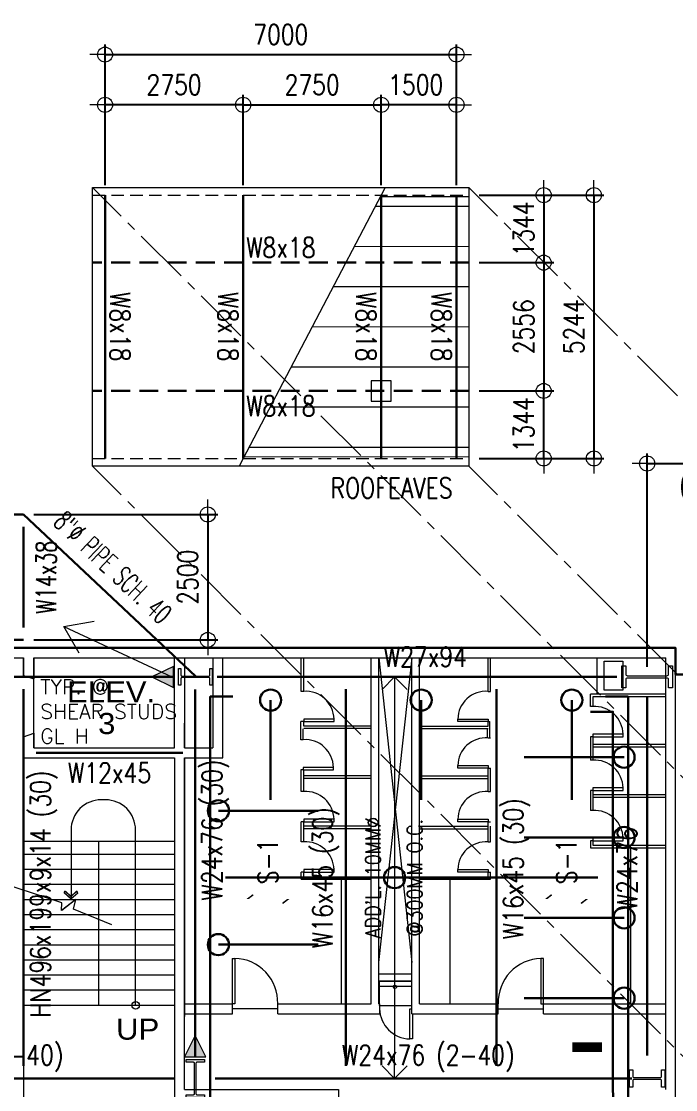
# Model space of a CAD drawing. Header units: millimetres. Extents: x 1120934 to 1315742, y -16030 to 119854.
# Drawn here: x 1178430 to 1191459, y 45254 to 66534 of the extents above; entities that cross this region are included whole.
import ezdxf

# ---------------------------------------------------------------- set-up
doc = ezdxf.new("R2010")
doc.units = ezdxf.units.MM
doc.header["$MEASUREMENT"] = 0
doc.linetypes.add('CENTER2', pattern=[1.125, 0.75, -0.125, 0.125, -0.125])
doc.linetypes.add('HIDDEN', pattern=[0.375, 0.25, -0.125])
doc.layers.get('0').update_dxf_attribs({"lineweight": 0})
for name, color, linetype, lineweight in [('A_ARCHITECTURAL BACKGROUND', 251, 'Continuous', 5), ('HATCH', 8, 'Continuous', 5), ('PURLINS', 1, 'Continuous', 20), ('ROOF LN', 1, 'HIDDEN', 5), ('S-ANNO-DIMS', 252, 'Continuous', 5), ('S-ANNO-MARK', 2, 'Continuous', 9), ('S-Anno-Symb', 143, 'Continuous', 15), ('S-BEAM', 5, 'Continuous', 30), ('S-BRACE', 2, 'Continuous', 9), ('S-COLS', 2, 'Continuous', 20), ('S-CONN', 1, 'Continuous', 9), ('S_COL', 2, 'Continuous', 20), ('S_DRB', 4, 'Continuous', 30), ('S_GRID LINES', 252, 'Continuous', 5), ('S_SLAB EDGE', 2, 'Continuous', 30)]:
    doc.layers.add(name, color=color, linetype=linetype, lineweight=lineweight)
doc.styles.add('1', font='simplex.shx', dxfattribs={"width": 0.85, "height": 300})
doc.styles.add('ARIALNW', font='ARIALN.TTF')
doc.styles.add('MMTX$0$ESMX$0$X-OPTA1D', font='x-opta1d')
doc.styles.add('ROMANSX', font='ROMANS.shx', dxfattribs={"height": 0.09375})
doc.styles.add('SIMPLEX', font='SIMPLEX.shx', dxfattribs={"width": 0.8, "height": 400})
doc.dimstyles.new('DIM 200', dxfattribs={"dimtxt": 0.36, "dimasz": 0.2, "dimexe": 0.1, "dimexo": 0, "dimgap": 0.08, "dimtad": 1, "dimlfac": 2, "dimrnd": 0.005, "dimzin": 1, "dimdsep": 46, "dimtxsty": 'ARIALNW', "dimcen": 0.09, "dimclrd": 6, "dimclre": 6, "dimclrt": 13, "dimadec": 0, "dimazin": 0, "dimtfac": 1, "dimtofl": 0, "dimtmove": 2, "dimatfit": 3, "dimfxl": 1, "dimtolj": 1, "dimtzin": 0, "dimarcsym": 0})
doc.dimstyles.new('DIM_100', dxfattribs={"dimtxt": 400, "dimasz": 2, "dimexe": 100, "dimexo": 250, "dimgap": 250, "dimtad": 1, "dimdec": 0, "dimrnd": 1, "dimzin": 1, "dimdsep": 46, "dimtxsty": '1', "dimblk1": 'ESCADIM_ARW', "dimblk2": 'ESCADIM_ARW', "dimsah": 1, "dimcen": 50, "dimclrd": 256, "dimclre": 256, "dimclrt": 52, "dimazin": 0, "dimtfac": 1, "dimtdec": 0, "dimtofl": 0, "dimtmove": 0, "dimatfit": 3, "dimldrblk": 'ESCADIM_ARW', "dimfxl": 1, "dimtolj": 1, "dimtzin": 0, "dimarcsym": 0})
doc.dimstyles.new('DIM_200', dxfattribs={"dimtxt": 400, "dimasz": 2, "dimexe": 200, "dimexo": 200, "dimgap": 200, "dimtad": 1, "dimdec": 0, "dimrnd": 1, "dimzin": 1, "dimdsep": 46, "dimtxsty": 'SIMPLEX', "dimblk1": 'ESCADIM_ARW', "dimblk2": 'ESCADIM_ARW', "dimsah": 1, "dimcen": 50, "dimclrd": 251, "dimclre": 251, "dimclrt": 52, "dimazin": 0, "dimtfac": 1, "dimtdec": 0, "dimtofl": 0, "dimtmove": 0, "dimatfit": 3, "dimldrblk": 'ESCADIM_ARW', "dimfxl": 1, "dimtolj": 1, "dimtzin": 0, "dimarcsym": 0})

# ---------------------------------------------------------------- blocks, each defined once
blk = doc.blocks.new('4F COLUMN LAYOUT')
at = {"layer": 'S_COL', "ltscale": 0.05, "elevation": 0}
for points in [[(44506, 56000), (44506, 55779), (44424, 55779), (44424, 55948, 0.414214), (44395, 55977), (43605, 55977, 0.414214), (43576, 55948), (43576, 55779), (43494, 55779), (43494, 56221), (43576, 56221), (43576, 56052, 0.414214), (43605, 56023), (44395, 56023, 0.414214), (44424, 56052), (44424, 56221), (44506, 56221), (44506, 56000)], [(35000, 47624), (34817, 47624), (34817, 47677), (34967, 47677, 0.414214), (34985, 47695), (34985, 48305, 0.414214), (34967, 48323), (34817, 48323), (34817, 48376), (35183, 48376), (35183, 48323), (35033, 48323, 0.414214), (35015, 48305), (35015, 47695, 0.414214), (35033, 47677), (35183, 47677), (35183, 47624), (35000, 47624)], [(43645, 48000), (43645, 48173), (43714, 48173), (43714, 48039, 0.414214), (43733, 48019), (44267, 48019, 0.414214), (44286, 48039), (44286, 48173), (44355, 48173), (44355, 47827), (44286, 47827), (44286, 47961, 0.414214), (44267, 47981), (43733, 47981, 0.414214), (43714, 47961), (43714, 47827), (43645, 47827), (43645, 48000)]]:
    blk.add_lwpolyline(points, format="xyb", dxfattribs=at)
at = {"layer": 'S_COL', "ltscale": 0.05}
blk.add_lwpolyline([(35337, 56000), (35337, 55832), (35289, 55832), (35289, 55966, 0.414214), (35268, 55987), (34736, 55987, 0.414214), (34716, 55966), (34716, 55832), (34668, 55832), (34668, 56167), (34716, 56167), (34716, 56033, 0.414214), (34736, 56013), (35268, 56013, 0.414214), (35289, 56033), (35289, 56167), (35337, 56167), (35337, 56000)], format="xyb", dxfattribs=at)
blk = doc.blocks.new('4F PLAN2')
at = {"layer": 'A_ARCHITECTURAL BACKGROUND', "linetype": 'ByBlock', "ltscale": 0.5}
for p, q in [((1164403, 54053, 0), (1191459, 54053, 0)), ((1175294, 53853, 0), (1178472, 53853, 0)), ((1178472, 53506, 0), (1178472, 53853, 0)), ((1178472, 53853, 0), (1178472, 53506, 0)), ((1178472, 53853, 0), (1178472, 53506, 0)), ((1178472, 53506, 0), (1178472, 53853, 0)), ((1178472, 53853, 0), (1178472, 53506, 0)), ((1178472, 53853, 0), (1178472, 53506, 0)), ((1178676, 53853, 0), (1191263, 53853, 0)), ((1178676, 53853, 0), (1178676, 53435, 0)), ((1191263, 45254, 0), (1191263, 53853, 0)), ((1178676, 53834, 0), (1178676, 53435, 0)), ((1178472, 53506, 0), (1178676, 53435, 0)), ((1178472, 53506, 0), (1178676, 53435, 0)), ((1178472, 52283, 0), (1178676, 52353, 0)), ((1178472, 52283, 0), (1178676, 52353, 0)), ((1178676, 52353, 0), (1178676, 52064, 0)), ((1178676, 52353, 0), (1178676, 52064, 0)), ((1178472, 52283, 0), (1178472, 51864, 0)), ((1178472, 52283, 0), (1178472, 51864, 0)), ((1178676, 52064, 0), (1181478, 52064, 0)), ((1178676, 52064, 0), (1181478, 52064, 0)), ((1178676, 52064, 0), (1181478, 52064, 0)), ((1178676, 52064, 0), (1181478, 52064, 0)), ((1181679, 52064, 0), (1182240, 52064, 0)), ((1181679, 52064, 0), (1182240, 52064, 0)), ((1181679, 52064, 0), (1182240, 52064, 0)), ((1181679, 52064, 0), (1182240, 52064, 0)), ((1178472, 51864, 0), (1181478, 51864, 0)), ((1178472, 51864, 0), (1181478, 51864, 0)), ((1178475, 51864, 0), (1181478, 51864, 0)), ((1178475, 51864, 0), (1181478, 51864, 0)), ((1181679, 51864, 0), (1182240, 51864, 0)), ((1181679, 51864, 0), (1182240, 51864, 0)), ((1181679, 51864, 0), (1182240, 51864, 0)), ((1181679, 51864, 0), (1182440, 51864, 0)), ((1185558, 47563, 0), (1186208, 47563, 0)), ((1185558, 47413, 0), (1186208, 47413, 0)), ((1185564, 46966, 0), (1185547, 46966, 0)), ((1185564, 46966, 0), (1185564, 46765, 0))]:
    blk.add_line(p, q, dxfattribs=at)
at = {"layer": 'A_ARCHITECTURAL BACKGROUND', "ltscale": 10}
for p, q in [((1191459, 44864, 0), (1191459, 54053, 0)), ((1181478, 52064, 0), (1181478, 53853, 0)), ((1181679, 53853, 0), (1181679, 52064, 0)), ((1182240, 53853, 0), (1182240, 52064, 0)), ((1182440, 51864, 0), (1182440, 53853, 0)), ((1184005, 53188, 0), (1184005, 53856, 0)), ((1184055, 53188, 0), (1184055, 53856, 0)), ((1184055, 53188, 0), (1184055, 53856, 0)), ((1184055, 53188, 0), (1184055, 53856, 0)), ((1185396, 46966, 0), (1185396, 53856, 0)), ((1185547, 46966, 0), (1185547, 53856, 0)), ((1186208, 46765, 0), (1186208, 53856, 0)), ((1186358, 46966, 0), (1186358, 53856, 0)), ((1187723, 53188, 0), (1187723, 53856, 0)), ((1187723, 53188, 0), (1187723, 53856, 0)), ((1187723, 53188, 0), (1187723, 53856, 0)), ((1187773, 53188, 0), (1187773, 53856, 0)), ((1189898, 53129, 0), (1189898, 53858, 0)), ((1182440, 51864, 0), (1182440, 53096, 0)), ((1184055, 53188, 0), (1184005, 53188, 0)), ((1184055, 53188, 0), (1184005, 53188, 0)), ((1184055, 53188, 0), (1184005, 53188, 0)), ((1187723, 53188, 0), (1187773, 53188, 0)), ((1187723, 53188, 0), (1187773, 53188, 0)), ((1187723, 53188, 0), (1187773, 53188, 0)), ((1189761, 53129, 0), (1189761, 53129, 0)), ((1191263, 53129, 0), (1189761, 53129, 0)), ((1189761, 52886, 0), (1189761, 53129, 0)), ((1189811, 53079, 0), (1189811, 52886, 0)), ((1191263, 53079, 0), (1189811, 53079, 0)), ((1189811, 52886, 0), (1189761, 52886, 0)), ((1183993, 52225, 0), (1183993, 52587, 0)), ((1184055, 52587, 0), (1183993, 52587, 0)), ((1184656, 52637, 0), (1184055, 52637, 0)), ((1184055, 52637, 0), (1184055, 52587, 0)), ((1184055, 52496, 0), (1184055, 52587, 0)), ((1184055, 52587, 0), (1184656, 52587, 0)), ((1184656, 52587, 0), (1184656, 52637, 0)), ((1187121, 52587, 0), (1187121, 52637, 0)), ((1187121, 52637, 0), (1187723, 52637, 0)), ((1187723, 52587, 0), (1187121, 52587, 0)), ((1187723, 52637, 0), (1187723, 52587, 0)), ((1187723, 52496, 0), (1187723, 52587, 0)), ((1187723, 52587, 0), (1187761, 52587, 0)), ((1187761, 52262, 0), (1187761, 52587, 0)), ((1181679, 52064, 0), (1181679, 52554, 0)), ((1181679, 52354, 0), (1181679, 52064, 0)), ((1181679, 52064, 0), (1181679, 52354, 0)), ((1181679, 52354, 0), (1181679, 52064, 0)), ((1181679, 52064, 0), (1181679, 52354, 0)), ((1181679, 52064, 0), (1181679, 52354, 0)), ((1181679, 52064, 0), (1181679, 52354, 0)), ((1181679, 52064, 0), (1181679, 52354, 0)), ((1181679, 52354, 0), (1181679, 52064, 0)), ((1181679, 52064, 0), (1181679, 52354, 0)), ((1184044, 52225, 0), (1184044, 52438, 0)), ((1185396, 52496, 0), (1184055, 52496, 0)), ((1185396, 52495, 0), (1184055, 52495, 0)), ((1185396, 52495, 0), (1184055, 52495, 0)), ((1185396, 52445, 0), (1184055, 52445, 0)), ((1185396, 52445, 0), (1184055, 52445, 0)), ((1185396, 52445, 0), (1184055, 52445, 0)), ((1186370, 52496, 0), (1187723, 52496, 0)), ((1186370, 52495, 0), (1187723, 52495, 0)), ((1186370, 52495, 0), (1187723, 52495, 0)), ((1186370, 52445, 0), (1187723, 52445, 0)), ((1186370, 52445, 0), (1187723, 52445, 0)), ((1186370, 52445, 0), (1187723, 52445, 0)), ((1187711, 52262, 0), (1187711, 52439, 0)), ((1181679, 52324, 0), (1181679, 52064, 0)), ((1181679, 52324, 0), (1181679, 52064, 0)), ((1181679, 52324, 0), (1181679, 52064, 0)), ((1181679, 52206, 0), (1181679, 52064, 0)), ((1181679, 52206, 0), (1181679, 52064, 0)), ((1184044, 52225, 0), (1183993, 52225, 0)), ((1187723, 52262, 0), (1187773, 52262, 0)), ((1189811, 52285, 0), (1189761, 52285, 0)), ((1189811, 52285, 0), (1189761, 52285, 0)), ((1189761, 52285, 0), (1189761, 51817, 0)), ((1190412, 52335, 0), (1189811, 52335, 0)), ((1189811, 52335, 0), (1189811, 52285, 0)), ((1189811, 52285, 0), (1190412, 52285, 0)), ((1189811, 52285, 0), (1189811, 51817, 0)), ((1189811, 52285, 0), (1189811, 51817, 0)), ((1189811, 52285, 0), (1189811, 51817, 0)), ((1190412, 52285, 0), (1190412, 52335, 0)), ((1178475, 52000, 0), (1178475, 46933, 0)), ((1191274, 52127, 0), (1189811, 52127, 0)), ((1191274, 52127, 0), (1189811, 52127, 0)), ((1191274, 52076, 0), (1189811, 52076, 0)), ((1191274, 52076, 0), (1189811, 52076, 0)), ((1181478, 51864, 0), (1181478, 45098, 0)), ((1181679, 51864, 0), (1181679, 46712, 0)), ((1181679, 51864, 0), (1181679, 46712, 0)), ((1181679, 51864, 0), (1181679, 46712, 0)), ((1181679, 51864, 0), (1181679, 46712, 0)), ((1181679, 51864, 0), (1181679, 46712, 0)), ((1181679, 51864, 0), (1181679, 46712, 0)), ((1181679, 45254, 0), (1181679, 51864, 0)), ((1181679, 51864, 0), (1181679, 51176, 0)), ((1181679, 51176, 0), (1181679, 51864, 0)), ((1181679, 51176, 0), (1181679, 51864, 0)), ((1181679, 51693, 0), (1181679, 51864, 0)), ((1181679, 51693, 0), (1181679, 51864, 0)), ((1181679, 51693, 0), (1181679, 51864, 0)), ((1181679, 51693, 0), (1181679, 51864, 0)), ((1181679, 51693, 0), (1181679, 51864, 0)), ((1181679, 51810, 0), (1181679, 51864, 0)), ((1181679, 51810, 0), (1181679, 51864, 0)), ((1181679, 51810, 0), (1181679, 51864, 0)), ((1189811, 51817, 0), (1189761, 51817, 0)), ((1189811, 51817, 0), (1189761, 51817, 0)), ((1189811, 51817, 0), (1189761, 51817, 0)), ((1184044, 51624, 0), (1183993, 51624, 0)), ((1184044, 51624, 0), (1183993, 51624, 0)), ((1184005, 51192, 0), (1184005, 51624, 0)), ((1184645, 51674, 0), (1184044, 51674, 0)), ((1184044, 51674, 0), (1184044, 51624, 0)), ((1184044, 51624, 0), (1184645, 51624, 0)), ((1184055, 51192, 0), (1184055, 51624, 0)), ((1184055, 51192, 0), (1184055, 51624, 0)), ((1184055, 51192, 0), (1184055, 51624, 0)), ((1185396, 51502, 0), (1184055, 51502, 0)), ((1185396, 51502, 0), (1184055, 51502, 0)), ((1184645, 51624, 0), (1184645, 51674, 0)), ((1186370, 51502, 0), (1187723, 51502, 0)), ((1186370, 51502, 0), (1187723, 51502, 0)), ((1187121, 51661, 0), (1187121, 51711, 0)), ((1187121, 51711, 0), (1187723, 51711, 0)), ((1187723, 51661, 0), (1187121, 51661, 0)), ((1187723, 51711, 0), (1187723, 51661, 0)), ((1187723, 51661, 0), (1187773, 51661, 0)), ((1187723, 51661, 0), (1187773, 51661, 0)), ((1187723, 51192, 0), (1187723, 51661, 0)), ((1187723, 51192, 0), (1187723, 51661, 0)), ((1187723, 51192, 0), (1187723, 51661, 0)), ((1187773, 51192, 0), (1187773, 51661, 0)), ((1185396, 51452, 0), (1184055, 51452, 0)), ((1185396, 51452, 0), (1184055, 51452, 0)), ((1186370, 51452, 0), (1187723, 51452, 0)), ((1186370, 51452, 0), (1187723, 51452, 0)), ((1184055, 51192, 0), (1184005, 51192, 0)), ((1184055, 51192, 0), (1184005, 51192, 0)), ((1184055, 51192, 0), (1184005, 51192, 0)), ((1187723, 51192, 0), (1187773, 51192, 0)), ((1187723, 51192, 0), (1187773, 51192, 0)), ((1187723, 51192, 0), (1187773, 51192, 0)), ((1189761, 51216, 0), (1189761, 50814, 0)), ((1189811, 51216, 0), (1189761, 51216, 0)), ((1190412, 51266, 0), (1189811, 51266, 0)), ((1189811, 51266, 0), (1189811, 51216, 0)), ((1189811, 51216, 0), (1189811, 50814, 0)), ((1189811, 51216, 0), (1189811, 50814, 0)), ((1189811, 51216, 0), (1189811, 50814, 0)), ((1189811, 51216, 0), (1189811, 51124, 0)), ((1189811, 51216, 0), (1190412, 51216, 0)), ((1191274, 51124, 0), (1189811, 51124, 0)), ((1191274, 51124, 0), (1189811, 51124, 0)), ((1191274, 51124, 0), (1189811, 51124, 0)), ((1191274, 51074, 0), (1189811, 51074, 0)), ((1191274, 51074, 0), (1189811, 51074, 0)), ((1191274, 51074, 0), (1189811, 51074, 0)), ((1190412, 51216, 0), (1190412, 51266, 0)), ((1189811, 50814, 0), (1189761, 50814, 0)), ((1189811, 50814, 0), (1189761, 50814, 0)), ((1189811, 50814, 0), (1189761, 50814, 0)), ((1184005, 50190, 0), (1184005, 50591, 0)), ((1184055, 50591, 0), (1184005, 50591, 0)), ((1184656, 50641, 0), (1184055, 50641, 0)), ((1184055, 50641, 0), (1184055, 50591, 0)), ((1184055, 50500, 0), (1184055, 50591, 0)), ((1184055, 50591, 0), (1184656, 50591, 0)), ((1185396, 50500, 0), (1184055, 50500, 0)), ((1184055, 50190, 0), (1184055, 50499, 0)), ((1185396, 50499, 0), (1184055, 50499, 0)), ((1185396, 50499, 0), (1184055, 50499, 0)), ((1185396, 50450, 0), (1184055, 50450, 0)), ((1184055, 50190, 0), (1184055, 50449, 0)), ((1185396, 50449, 0), (1184055, 50449, 0)), ((1184055, 50190, 0), (1184055, 50449, 0)), ((1185396, 50449, 0), (1184055, 50449, 0)), ((1184656, 50591, 0), (1184656, 50641, 0)), ((1186370, 50500, 0), (1187723, 50500, 0)), ((1186370, 50499, 0), (1187723, 50499, 0)), ((1186370, 50499, 0), (1187723, 50499, 0)), ((1186370, 50450, 0), (1187723, 50450, 0)), ((1186370, 50449, 0), (1187723, 50449, 0)), ((1186370, 50449, 0), (1187723, 50449, 0)), ((1187121, 50591, 0), (1187121, 50641, 0)), ((1187121, 50641, 0), (1187723, 50641, 0)), ((1187723, 50591, 0), (1187121, 50591, 0)), ((1187723, 50641, 0), (1187723, 50591, 0)), ((1187723, 50500, 0), (1187723, 50591, 0)), ((1187723, 50591, 0), (1187773, 50591, 0)), ((1187723, 50190, 0), (1187723, 50499, 0)), ((1187723, 50190, 0), (1187723, 50449, 0)), ((1187723, 50190, 0), (1187723, 50449, 0)), ((1187773, 50190, 0), (1187773, 50499, 0)), ((1190412, 50263, 0), (1189811, 50263, 0)), ((1189811, 50263, 0), (1189811, 50213, 0)), ((1190412, 50213, 0), (1190412, 50263, 0)), ((1181478, 50196, 0), (1178472, 50196, 0)), ((1179975, 46933, 0), (1179975, 50196, 0)), ((1184055, 50190, 0), (1184005, 50190, 0)), ((1184055, 50190, 0), (1184005, 50190, 0)), ((1184055, 50190, 0), (1184005, 50190, 0)), ((1187723, 50190, 0), (1187773, 50190, 0)), ((1187723, 50190, 0), (1187773, 50190, 0)), ((1187723, 50190, 0), (1187773, 50190, 0)), ((1189761, 50213, 0), (1189761, 50071, 0)), ((1189811, 50213, 0), (1189761, 50213, 0)), ((1189761, 50071, 0), (1191263, 50071, 0)), ((1189811, 50213, 0), (1189811, 50122, 0)), ((1189811, 50213, 0), (1190412, 50213, 0)), ((1189811, 50122, 0), (1191263, 50122, 0)), ((1190562, 50070, 0), (1190562, 46964, 0)), ((1181478, 49939, 0), (1178472, 49939, 0)), ((1181478, 49638, 0), (1178472, 49638, 0)), ((1184005, 49445, 0), (1184005, 49588, 0)), ((1184055, 49588, 0), (1184005, 49588, 0)), ((1184656, 49638, 0), (1184055, 49638, 0)), ((1184055, 49638, 0), (1184055, 49588, 0)), ((1184055, 49497, 0), (1184055, 49588, 0)), ((1184055, 49588, 0), (1184656, 49588, 0)), ((1184656, 49588, 0), (1184656, 49638, 0)), ((1187121, 49588, 0), (1187121, 49638, 0)), ((1187121, 49638, 0), (1187723, 49638, 0)), ((1187723, 49588, 0), (1187121, 49588, 0)), ((1187723, 49638, 0), (1187723, 49588, 0)), ((1187723, 49497, 0), (1187723, 49588, 0)), ((1187723, 49588, 0), (1187773, 49588, 0)), ((1187773, 49445, 0), (1187773, 49588, 0)), ((1184005, 49445, 0), (1185396, 49445, 0)), ((1184055, 49496, 0), (1185396, 49496, 0)), ((1184806, 46966, 0), (1184806, 49445, 0)), ((1186358, 49496, 0), (1187723, 49496, 0)), ((1186358, 49445, 0), (1187773, 49445, 0)), ((1186971, 46966, 0), (1186971, 49445, 0)), ((1181478, 49338, 0), (1178472, 49338, 0)), ((1181478, 49037, 0), (1178472, 49037, 0)), ((1181478, 48736, 0), (1178472, 48736, 0)), ((1181478, 48436, 0), (1178472, 48436, 0)), ((1181478, 48135, 0), (1178472, 48135, 0)), ((1181478, 47834, 0), (1178472, 47834, 0)), ((1182627, 47868, 0), (1182677, 47868, 0)), ((1182633, 46966, 0), (1182633, 47868, 0)), ((1182636, 46966, 0), (1182636, 47868, 0)), ((1182683, 47868, 0), (1182683, 46966, 0)), ((1188827, 47866, 0), (1188777, 47866, 0)), ((1188777, 47866, 0), (1188777, 46964, 0)), ((1188827, 46964, 0), (1188827, 47866, 0)), ((1181478, 47534, 0), (1178472, 47534, 0)), ((1185558, 47316, 0), (1186208, 47316, 0)), ((1181478, 47233, 0), (1178472, 47233, 0)), ((1181679, 47216, 0), (1181679, 47216, 0)), ((1181679, 47016, 0), (1181679, 47216, 0)), ((1181679, 47016, 0), (1181679, 47216, 0)), ((1181478, 46933, 0), (1178475, 46933, 0)), ((1181679, 47016, 0), (1181679, 47016, 0)), ((1181679, 46966, 0), (1182636, 46966, 0)), ((1182633, 46765, 0), (1182633, 46966, 0)), ((1182633, 46765, 0), (1182633, 46966, 0)), ((1182683, 46966, 0), (1182633, 46966, 0)), ((1183535, 46865, 0), (1182633, 46865, 0)), ((1182636, 46765, 0), (1182636, 46966, 0)), ((1182636, 46765, 0), (1182636, 46966, 0)), ((1183535, 46966, 0), (1185396, 46966, 0)), ((1183535, 46765, 0), (1183535, 46966, 0)), ((1183535, 46765, 0), (1183535, 46966, 0)), ((1186165, 46264, 0), (1186165, 46865, 0)), ((1186165, 46865, 0), (1186208, 46865, 0)), ((1186358, 46966, 0), (1187926, 46966, 0)), ((1187926, 46764, 0), (1187926, 46964, 0)), ((1187926, 46864, 0), (1188827, 46864, 0)), ((1188777, 46964, 0), (1188827, 46964, 0)), ((1188827, 46964, 0), (1191263, 46964, 0)), ((1188827, 46764, 0), (1188827, 46964, 0)), ((1181679, 46765, 0), (1182636, 46765, 0)), ((1183535, 46765, 0), (1185564, 46765, 0)), ((1185558, 46765, 0), (1185564, 46765, 0)), ((1186208, 46765, 0), (1187926, 46765, 0)), ((1186216, 46765, 0), (1186216, 46264, 0)), ((1188827, 46764, 0), (1191263, 46764, 0)), ((1186216, 46264, 0), (1186165, 46264, 0)), ((1181679, 45254, 0), (1184745, 45254, 0)), ((1181887, 45254, 0), (1184745, 45254, 0)), ((1184745, 45254, 0), (1184745, 45082, 0))]:
    blk.add_line(p, q, dxfattribs=at)
at = {"layer": 'A_ARCHITECTURAL BACKGROUND', "ltscale": 0.5}
for p, q in [((1178676, 52064, 0), (1178676, 53853, 0)), ((1178475, 46933, 0), (1178475, 45082, 0))]:
    blk.add_line(p, q, dxfattribs=at)
at = {"layer": 'A_ARCHITECTURAL BACKGROUND', "linetype": 'ByBlock', "lineweight": 13, "ltscale": 0.5}
for p, q in [((1185547, 47786, 0), (1186209, 53857, 0)), ((1185547, 53856, 0), (1186208, 47786, 0)), ((1179234, 48974, 0), (1178265, 49293, 0)), ((1179512, 49042, 0), (1179231, 48825, 0)), ((1179231, 48825, 0), (1179234, 48974, 0)), ((1179515, 49042, 0), (1179234, 48825, 0)), ((1179466, 48852, 0), (1179512, 49042, 0)), ((1179469, 48852, 0), (1179515, 49042, 0)), ((1180230, 48537, 0), (1179466, 48852, 0)), ((1180233, 48537, 0), (1179469, 48852, 0)), ((1183535, 46865, 0), (1182633, 46865, 0))]:
    blk.add_line(p, q, dxfattribs=at)
at = {"layer": 'A_ARCHITECTURAL BACKGROUND', "linetype": 'ByBlock', "lineweight": 13, "ltscale": 0.5, "elevation": 0}
blk.add_lwpolyline([(1190033, 53213), (1190033, 53789), (1190411, 53789), (1190411, 53213)], close=True, dxfattribs=at)
at = {"layer": 'A_ARCHITECTURAL BACKGROUND', "ltscale": 0.5, "elevation": 0}
blk.add_lwpolyline([(1191459, 53526), (1193442, 53526), (1193442, 37059), (1191609, 37059)], dxfattribs=at)
at = {"layer": 'A_ARCHITECTURAL BACKGROUND', "linetype": 'ByBlock', "lineweight": 13, "ltscale": 0.5, "elevation": 0}
blk.add_lwpolyline([(1180704, 46933), (1180704, 50427, 0.414214), (1180103, 51028), (1180020, 51028, 0.414214), (1179419, 50427), (1179419, 49053)], format="xyb", dxfattribs=at)
for points in [[(1179416, 49053), (1179279, 49172), (1179304, 49205), (1179416, 49103)], [(1179419, 49053), (1179283, 49172), (1179307, 49205), (1179419, 49103)], [(1179416, 49053), (1179552, 49172), (1179528, 49205), (1179416, 49103)], [(1179419, 49053), (1179556, 49172), (1179531, 49205), (1179419, 49103)]]:
    blk.add_lwpolyline(points, dxfattribs=at)
at = {"layer": 'A_ARCHITECTURAL BACKGROUND', "ltscale": 10, "elevation": 0}
blk.add_lwpolyline([(1185558, 46927), (1186208, 46927), (1186208, 47413), (1185558, 47413)], close=True, dxfattribs=at)
at = {"layer": 'A_ARCHITECTURAL BACKGROUND', "linetype": 'ByBlock', "ltscale": 0.5}
blk.add_circle((1185870, 47301, 0), 34.4, dxfattribs=at)
at = {"layer": 'A_ARCHITECTURAL BACKGROUND', "linetype": 'ByBlock', "lineweight": 13, "ltscale": 0.5}
for centre in [(1180704, 46933, 0), (1180707, 46933, 0)]:
    blk.add_circle(centre, 74, dxfattribs=at)
at = {"layer": 'A_ARCHITECTURAL BACKGROUND', "ltscale": 10}
for centre, start, end in [((1184092, 52625, 0), 1.2058, 93.7733), ((1187685, 52625, 0), 86.2267, 178.7942), ((1189848, 52324, 0), 1.2058, 93.7733), ((1184081, 51662, 0), 1.2058, 93.7733), ((1187685, 51699, 0), 86.2267, 178.7942), ((1189848, 51254, 0), 1.2058, 93.7733), ((1184092, 50629, 0), 1.2058, 93.7733), ((1187685, 50629, 0), 86.2267, 178.7942), ((1189848, 50251, 0), 1.2058, 93.7733), ((1184092, 49627, 0), 1.2058, 93.7733), ((1187685, 49627, 0), 86.2267, 178.7942)]:
    blk.add_arc(centre, 564, start, end, dxfattribs=at)
at = {"layer": 'A_ARCHITECTURAL BACKGROUND', "linetype": 'ByBlock', "lineweight": 13, "ltscale": 0.5}
for centre, radius, start, end in [((1182661, 46994, 0), 874, 358.1709, 88.556), ((1188799, 46992, 0), 874, 91.444, 181.8291), ((1186177, 46877, 0), 613, 181.0562, 268.9438)]:
    blk.add_arc(centre, radius, start, end, dxfattribs=at)
at = {"layer": 'S_SLAB EDGE', "ltscale": 0.05, "elevation": 0}
blk.add_lwpolyline([(1153407, 29530), (1152424, 46191), (1154278, 46191), (1154278, 54265), (1173421, 54265), (1173421, 54053), (1191459, 54053), (1191459, 53526), (1193442, 53526), (1193442, 37059), (1191609, 37059), (1191609, 8385)], dxfattribs=at)
at = {"layer": 'A_ARCHITECTURAL BACKGROUND', "style": 'MMTX$0$ESMX$0$X-OPTA1D', "text_generation_flag": 6, "width": 1.1}
for s, height, p in [('ELEV.', 420.9, (1179339, 52967, 0)), ('3', 421, (1179957, 52337, 0)), ('UP', 420.9, (1180316, 46249, 0))]:
    blk.add_text(s, height=height, rotation=180, dxfattribs=at).set_placement(p)
blk = doc.blocks.new('ESCADIM_ARW')
at = {"color": 7}
blk.add_line((-150, 0), (150, 0), dxfattribs=at)
blk.add_circle((0, 0), 75, dxfattribs=at)
blk = doc.blocks.new('*D29')
at = {"layer": 'Defpoints', "color": 0, "ltscale": 0.05, "transparency": 16777216}
for p in [(1193392, 57726, 0), (1190892, 53476, 0), (1193392, 53229, 0)]:
    blk.add_point(p, dxfattribs=at)
at = {"layer": 'S-ANNO-DIMS', "color": 251, "lineweight": -2, "ltscale": 0.05, "transparency": 16777216}
for p, q in [((1190892, 53676, 0), (1190892, 57926, 0)), ((1193392, 53429, 0), (1193392, 57926, 0)), ((1190894, 57726, 0), (1193390, 57726, 0))]:
    blk.add_line(p, q, dxfattribs=at)
at = {"layer": 'S-ANNO-DIMS', "color": 251, "lineweight": -2, "ltscale": 0.05, "transparency": 16777216, "xscale": 2, "yscale": 2, "zscale": 2, "rotation": 180}
blk.add_blockref('ESCADIM_ARW', (1190892, 57726, 0), dxfattribs=at)
at = {"layer": 'S-ANNO-DIMS', "color": 251, "lineweight": -2, "ltscale": 0.05, "transparency": 16777216, "xscale": 2, "yscale": 2, "zscale": 2}
blk.add_blockref('ESCADIM_ARW', (1193392, 57726, 0), dxfattribs=at)
at = {"layer": 'S-ANNO-DIMS', "color": 52, "ltscale": 0.05, "transparency": 16777216, "char_height": 400, "attachment_point": 5, "style": 'SIMPLEX'}
for s, insert in [('\\A1;2500', (1192142, 58126, 0)), ('\\A1;(MAX)', (1192142, 57221, 0))]:
    blk.add_mtext(s, dxfattribs=dict(at, insert=insert))
blk = doc.blocks.new('_Open90')
at = {"color": 0, "linetype": 'ByBlock', "lineweight": -2}
for p, q in [((-0.5, 0.5), (0, 0)), ((0, 0), (-1, 0)), ((0, 0), (-0.5, -0.5))]:
    blk.add_line(p, q, dxfattribs=at)
blk = doc.blocks.new('*D47')
at = {"lineweight": -2, "ltscale": 0.5, "transparency": 16777216}
blk.add_line((38970, 55501), (38970, 48501), dxfattribs=at)
at = {"layer": 'Defpoints', "color": 0, "ltscale": 0.5, "transparency": 16777216}
for p in [(38970, 56001, 0), (38970, 48001, 0), (38970, 48001)]:
    blk.add_point(p, dxfattribs=at)
at = {"lineweight": -2, "ltscale": 0.5, "transparency": 16777216, "xscale": 500, "yscale": 500, "zscale": 500}
for p, rotation in [((38970, 56001), 90), ((38970, 48001), 270)]:
    blk.add_blockref('_Open90', p, dxfattribs=dict(at, rotation=rotation))
at = {"color": 52, "ltscale": 0.5, "transparency": 16777216, "char_height": 300, "attachment_point": 5, "rotation": 90, "style": '1'}
for s, insert in [("\\A1;ADD'L. 10MM%%C", (38542, 52001)), ('\\A1;@300MM O.C. ', (39370, 52001))]:
    blk.add_mtext(s, dxfattribs=dict(at, insert=insert))
blk = doc.blocks.new('*D34')
at = {"layer": 'Defpoints', "color": 0, "ltscale": 0.05, "transparency": 16777216}
for p in [(1178475, 56712), (1178475, 54212, 0), (1182142, 54212)]:
    blk.add_point(p, dxfattribs=at)
at = {"layer": 'S-ANNO-DIMS', "color": 251, "lineweight": -2, "ltscale": 0.05, "transparency": 16777216}
for p, q in [((1178675, 56712), (1182342, 56712)), ((1182142, 56710), (1182142, 54214)), ((1178675, 54212), (1182342, 54212))]:
    blk.add_line(p, q, dxfattribs=at)
at = {"layer": 'S-ANNO-DIMS', "color": 251, "lineweight": -2, "ltscale": 0.05, "transparency": 16777216, "xscale": 2, "yscale": 2, "zscale": 2}
for p, rotation in [((1182142, 56712), 90), ((1182142, 54212), 270)]:
    blk.add_blockref('ESCADIM_ARW', p, dxfattribs=dict(at, rotation=rotation))
at = {"layer": 'S-ANNO-DIMS', "color": 52, "ltscale": 0.05, "transparency": 16777216, "insert": (1181742, 55462), "char_height": 400, "attachment_point": 5, "rotation": 90, "style": 'SIMPLEX'}
blk.add_mtext('\\A1;2500', dxfattribs=at)
blk = doc.blocks.new('*D64')
at = {"color": 251, "lineweight": -2, "ltscale": 0.5, "transparency": 16777216}
for p, q in [((1185596, 63272), (1185596, 65072)), ((1187096, 63272), (1187096, 65072)), ((1187094, 64872), (1185598, 64872))]:
    blk.add_line(p, q, dxfattribs=at)
at = {"layer": 'Defpoints', "color": 0, "ltscale": 0.5, "transparency": 16777216}
for p in [(1185596, 64872), (1185596, 63072), (1187096, 63072, 0)]:
    blk.add_point(p, dxfattribs=at)
at = {"color": 251, "lineweight": -2, "ltscale": 0.5, "transparency": 16777216, "xscale": 2, "yscale": 2, "zscale": 2, "rotation": 180}
blk.add_blockref('ESCADIM_ARW', (1185596, 64872), dxfattribs=at)
at = {"color": 251, "lineweight": -2, "ltscale": 0.5, "transparency": 16777216, "xscale": 2, "yscale": 2, "zscale": 2}
blk.add_blockref('ESCADIM_ARW', (1187096, 64872), dxfattribs=at)
at = {"color": 52, "ltscale": 0.5, "transparency": 16777216, "insert": (1186283, 65272), "char_height": 400, "attachment_point": 5, "style": 'SIMPLEX'}
blk.add_mtext('\\A1;1500', dxfattribs=at)
blk = doc.blocks.new('*D63')
at = {"color": 251, "lineweight": -2, "ltscale": 0.5, "transparency": 16777216}
for p, q in [((1180096, 63272), (1180096, 66072)), ((1187096, 63272), (1187096, 66072)), ((1180098, 65872), (1187094, 65872))]:
    blk.add_line(p, q, dxfattribs=at)
at = {"layer": 'Defpoints', "color": 0, "ltscale": 0.5, "transparency": 16777216}
for p in [(1187096, 65872), (1180096, 63072, 0), (1187096, 63072, 0)]:
    blk.add_point(p, dxfattribs=at)
at = {"color": 251, "lineweight": -2, "ltscale": 0.5, "transparency": 16777216, "xscale": 2, "yscale": 2, "zscale": 2, "rotation": 180}
blk.add_blockref('ESCADIM_ARW', (1180096, 65872), dxfattribs=at)
at = {"color": 251, "lineweight": -2, "ltscale": 0.5, "transparency": 16777216, "xscale": 2, "yscale": 2, "zscale": 2}
blk.add_blockref('ESCADIM_ARW', (1187096, 65872), dxfattribs=at)
at = {"color": 52, "ltscale": 0.5, "transparency": 16777216, "insert": (1183596, 66272), "char_height": 400, "attachment_point": 5, "style": 'SIMPLEX'}
blk.add_mtext('\\A1;7000', dxfattribs=at)
blk = doc.blocks.new('*D65')
at = {"color": 251, "lineweight": -2, "ltscale": 0.5, "transparency": 16777216}
for p, q in [((1182846, 63272), (1182846, 65072)), ((1185596, 63272), (1185596, 65072)), ((1182848, 64872), (1185594, 64872))]:
    blk.add_line(p, q, dxfattribs=at)
at = {"layer": 'Defpoints', "color": 0, "ltscale": 0.5, "transparency": 16777216}
for p in [(1185596, 64872), (1182846, 63072, 0), (1185596, 63072)]:
    blk.add_point(p, dxfattribs=at)
at = {"color": 251, "lineweight": -2, "ltscale": 0.5, "transparency": 16777216, "xscale": 2, "yscale": 2, "zscale": 2, "rotation": 180}
blk.add_blockref('ESCADIM_ARW', (1182846, 64872), dxfattribs=at)
at = {"color": 251, "lineweight": -2, "ltscale": 0.5, "transparency": 16777216, "xscale": 2, "yscale": 2, "zscale": 2}
blk.add_blockref('ESCADIM_ARW', (1185596, 64872), dxfattribs=at)
at = {"color": 52, "ltscale": 0.5, "transparency": 16777216, "insert": (1184221, 65272), "char_height": 400, "attachment_point": 5, "style": 'SIMPLEX'}
blk.add_mtext('\\A1;2750', dxfattribs=at)
blk = doc.blocks.new('*D66')
at = {"color": 251, "lineweight": -2, "ltscale": 0.5, "transparency": 16777216}
for p, q in [((1180096, 63272), (1180096, 65072)), ((1182846, 63272), (1182846, 65072)), ((1182844, 64872), (1180098, 64872))]:
    blk.add_line(p, q, dxfattribs=at)
at = {"layer": 'Defpoints', "color": 0, "ltscale": 0.5, "transparency": 16777216}
for p in [(1180096, 64872), (1180096, 63072), (1182846, 63072, 0)]:
    blk.add_point(p, dxfattribs=at)
at = {"color": 251, "lineweight": -2, "ltscale": 0.5, "transparency": 16777216, "xscale": 2, "yscale": 2, "zscale": 2, "rotation": 180}
blk.add_blockref('ESCADIM_ARW', (1180096, 64872), dxfattribs=at)
at = {"color": 251, "lineweight": -2, "ltscale": 0.5, "transparency": 16777216, "xscale": 2, "yscale": 2, "zscale": 2}
blk.add_blockref('ESCADIM_ARW', (1182846, 64872), dxfattribs=at)
at = {"color": 52, "ltscale": 0.5, "transparency": 16777216, "insert": (1181471, 65272), "char_height": 400, "attachment_point": 5, "style": 'SIMPLEX'}
blk.add_mtext('\\A1;2750', dxfattribs=at)
blk = doc.blocks.new('*D67')
at = {"color": 251, "lineweight": -2, "ltscale": 0.5, "transparency": 16777216}
for p, q in [((1187544, 61728), (1189032, 61728)), ((1188832, 61726), (1188832, 59174)), ((1187544, 59172), (1189032, 59172))]:
    blk.add_line(p, q, dxfattribs=at)
at = {"layer": 'Defpoints', "color": 0, "ltscale": 0.5, "transparency": 16777216}
for p in [(1187344, 61728, 0), (1187344, 59172, 0), (1188832, 59172)]:
    blk.add_point(p, dxfattribs=at)
at = {"color": 251, "lineweight": -2, "ltscale": 0.5, "transparency": 16777216, "xscale": 2, "yscale": 2, "zscale": 2}
for p, rotation in [((1188832, 61728), 90), ((1188832, 59172), 270)]:
    blk.add_blockref('ESCADIM_ARW', p, dxfattribs=dict(at, rotation=rotation))
at = {"color": 52, "ltscale": 0.5, "transparency": 16777216, "insert": (1188432, 60450), "char_height": 400, "attachment_point": 5, "rotation": 90, "style": 'SIMPLEX'}
blk.add_mtext('\\A1;2556', dxfattribs=at)
blk = doc.blocks.new('*D68')
at = {"color": 251, "lineweight": -2, "ltscale": 0.5, "transparency": 16777216}
for p, q in [((1187544, 59172), (1189032, 59172)), ((1188832, 57830), (1188832, 59170)), ((1187544, 57828), (1189032, 57828))]:
    blk.add_line(p, q, dxfattribs=at)
at = {"layer": 'Defpoints', "color": 0, "ltscale": 0.5, "transparency": 16777216}
for p in [(1187344, 59172, 0), (1188832, 59172), (1187344, 57828, 0)]:
    blk.add_point(p, dxfattribs=at)
at = {"color": 251, "lineweight": -2, "ltscale": 0.5, "transparency": 16777216, "xscale": 2, "yscale": 2, "zscale": 2}
for p, rotation in [((1188832, 59172), 90), ((1188832, 57828), 270)]:
    blk.add_blockref('ESCADIM_ARW', p, dxfattribs=dict(at, rotation=rotation))
at = {"color": 52, "ltscale": 0.5, "transparency": 16777216, "insert": (1188432, 58500), "char_height": 400, "attachment_point": 5, "rotation": 90, "style": 'SIMPLEX'}
blk.add_mtext('\\A1;1344', dxfattribs=at)
blk = doc.blocks.new('*D69')
at = {"color": 251, "lineweight": -2, "ltscale": 0.5, "transparency": 16777216}
for p, q in [((1187544, 63072), (1189032, 63072)), ((1188832, 63070), (1188832, 61730)), ((1187544, 61728), (1189032, 61728))]:
    blk.add_line(p, q, dxfattribs=at)
at = {"layer": 'Defpoints', "color": 0, "ltscale": 0.5, "transparency": 16777216}
for p in [(1187344, 63072, 0), (1187344, 61728, 0), (1188832, 61728)]:
    blk.add_point(p, dxfattribs=at)
at = {"color": 251, "lineweight": -2, "ltscale": 0.5, "transparency": 16777216, "xscale": 2, "yscale": 2, "zscale": 2}
for p, rotation in [((1188832, 63072), 90), ((1188832, 61728), 270)]:
    blk.add_blockref('ESCADIM_ARW', p, dxfattribs=dict(at, rotation=rotation))
at = {"color": 52, "ltscale": 0.5, "transparency": 16777216, "insert": (1188432, 62400), "char_height": 400, "attachment_point": 5, "rotation": 90, "style": 'SIMPLEX'}
blk.add_mtext('\\A1;1344', dxfattribs=at)
blk = doc.blocks.new('*D70')
at = {"color": 251, "lineweight": -2, "ltscale": 0.5, "transparency": 16777216}
for p, q in [((1187544, 63072), (1190032, 63072)), ((1189832, 63070), (1189832, 57830)), ((1187544, 57828), (1190032, 57828))]:
    blk.add_line(p, q, dxfattribs=at)
at = {"layer": 'Defpoints', "color": 0, "ltscale": 0.5, "transparency": 16777216}
for p in [(1187344, 63072, 0), (1187344, 57828, 0), (1189832, 57828)]:
    blk.add_point(p, dxfattribs=at)
at = {"color": 251, "lineweight": -2, "ltscale": 0.5, "transparency": 16777216, "xscale": 2, "yscale": 2, "zscale": 2}
for p, rotation in [((1189832, 63072), 90), ((1189832, 57828), 270)]:
    blk.add_blockref('ESCADIM_ARW', p, dxfattribs=dict(at, rotation=rotation))
at = {"color": 52, "ltscale": 0.5, "transparency": 16777216, "insert": (1189432, 60450), "char_height": 400, "attachment_point": 5, "rotation": 90, "style": 'SIMPLEX'}
blk.add_mtext('\\A1;5244', dxfattribs=at)
blk = doc.blocks.new('4F FRAMING LAYOUT2')
at = {"layer": 'S-CONN'}
for points in [[(1181458, 53264), (1181029, 53474), (1181458, 53685)], [(1181681, 45906), (1181892, 46335), (1182102, 45906)]]:
    blk.add_hatch(color=256, dxfattribs=at).paths.add_polyline_path(points)
at = {"layer": 'S-BEAM'}
for p, q in [((1181458, 53475, 0), (1173498, 53476, 0)), ((1182327, 53475, 0), (1190286, 53476, 0)), ((1178475, 45725, 0), (1178475, 53229, 0)), ((1181892, 45906, 0), (1181892, 53225, 0)), ((1184893, 45725, 0), (1184893, 53229, 0)), ((1187891, 45725, 0), (1187891, 53229, 0)), ((1190892, 53095, 0), (1190893, 45931, 0)), ((1181642, 51964, 0), (1178725, 51964, 0)), ((1181492, 45475, 0), (1173463, 45475, 0)), ((1182292, 45475, 0), (1190587, 45476, 0))]:
    blk.add_line(p, q, dxfattribs=at)
at = {"layer": 'S-CONN', "color": 1, "elevation": 0}
for points in [[(1181458, 53685), (1181029, 53474), (1181458, 53264), (1181458, 53686)], [(1182102, 45906), (1181892, 46335), (1181681, 45906), (1182103, 45906)]]:
    blk.add_lwpolyline(points, dxfattribs=at)
at = {"layer": 'S-BRACE', "ltscale": 0.5}
blk.add_leader([(1179276, 54479, 0), (1181427, 53477, 0)], dimstyle='DIM 200', override={"dimasz": 500, "dimtad": 0, "dimclrd": 2, "dimldrblk": 'Open90', "dimfxl": 0.18}, dxfattribs=at)
blk = doc.blocks.new("ADD' L BARS")
at = {"layer": 'S_DRB'}
for p, q in [((36500.5, 53548.4, 0), (36500.5, 55538, 0)), ((39500, 53548.4, 0), (39500, 55538, 0)), ((42499.5, 53548.4, 0), (42499.5, 55538, 0)), ((41550, 54400, 0), (43539.6, 54400, 0)), ((41550, 52800, 0), (43539.6, 52800, 0)), ((41550, 51200, 0), (43539.6, 51200, 0)), ((41550, 49600, 0), (43539.6, 49600, 0))]:
    blk.add_line(p, q, dxfattribs=at)
at = {"layer": 'S_DRB', "color": 4}
blk.add_line((43019.6, 52000.8, 0), (35600, 52000.8, 0), dxfattribs=at)
at = {"layer": 'S_DRB', "color": 4, "elevation": 0}
for points in [[(35750, 40432.8), (35300, 40432.8), (35300, 55606.9), (35750, 55606.9)], [(42870.3, 40132.8), (43320.3, 40132.8), (43319, 55306.9), (42869, 55306.9)]]:
    blk.add_lwpolyline(points, dxfattribs=at)
at = {"layer": 'S_DRB'}
for centre in [(36500.5, 55538, 0), (39500, 55538, 0), (42499.5, 55538, 0), (43539.6, 54400, 0), (43539.6, 52800, 0), (38970.3, 52000.8, 0), (43539.6, 51200, 0), (43539.6, 49600, 0)]:
    blk.add_circle(centre, 210.4, dxfattribs=at)
at = {"ltscale": 0.5}
dim = blk.add_linear_dim(base=(38970.3, 48000.5, 0), p1=(38970.3, 56001.1, 0), p2=(38970.3, 48000.5, 0), angle=270, text="ADD'L. 10MM%%C\\X@300MM O.C. ", dimstyle='DIM_100', override={"dimasz": 500, "dimexo": 100, "dimblk1": 'Open90', "dimblk2": 'Open90', "dimse1": 1, "dimse2": 1}, dxfattribs=at)
dim.commit()
dim.dimension.update_dxf_attribs({"geometry": '*D47', "text_midpoint": (38970.3, 52000.8, 0)})

msp = doc.modelspace()

# ---------------------------------------------------------------- linework, layer by layer
at = {"layer": 'HATCH', "ltscale": 0.05}
msp.add_line((1185677.26763, 63226.0199, 0), (1182765.51342, 57673.95195, 0), dxfattribs=at)
at = {"layer": 'PURLINS', "linetype": 'Continuous', "ltscale": 50, "const_width": 25, "elevation": 0.00001}
for points in [[(1185580.13146, 63040.80282), (1187343.9668, 63040.80282)], [(1185479.9916, 62849.85836), (1187343.9668, 62849.85836)], [(1185060.50251, 62049.98593), (1187343.9668, 62049.98593)], [(1184640.90063, 61249.89843), (1187343.9668, 61249.89843)], [(1184221.39053, 60449.98593), (1187343.9668, 60449.98593)], [(1183801.88043, 59650.07343), (1187343.9668, 59650.07343)], [(1183382.27855, 58849.98593), (1187343.9668, 58849.98593)], [(1182962.78946, 58050.11349), (1187343.9668, 58050.11349)], [(1182862.64959, 57859.16903), (1187343.9668, 57859.16903)]]:
    msp.add_lwpolyline(points, dxfattribs=at)
at = {"layer": 'ROOF LN', "color": 254, "linetype": 'HIDDEN', "ltscale": 1000}
for p, q in [((1179846.60163, 63072.00795, 0.00001), (1187343.9668, 63072.00795, 0.00001)), ((1179846.60163, 57827.9639, 0.00001), (1187343.9668, 57827.9639, 0.00001))]:
    msp.add_line(p, q, dxfattribs=at)
at = {"layer": 'ROOF LN', "linetype": 'Continuous', "elevation": 0.00001}
msp.add_lwpolyline([(1187343.9668, 63226.0199), (1187343.9668, 57673.95195), (1179846.60163, 57673.95195), (1179846.60163, 63226.0199)], close=True, dxfattribs=at)
at = {"layer": 'S-ANNO-MARK', "elevation": 0}
for points in [[(1183046.0858, 49136.33927, 29.99952, 29.99952, 0), (1182933.04147, 49049.33813, 0, 0, 0), (1183742.61903, 49049.33813, 29.99952, 29.99952, 0), (1183629.5747, 48962.337, 0, 0, 0)], [(1188991.65365, 49136.33927, 29.99952, 29.99952, 0), (1188878.60932, 49049.33813, 0, 0, 0), (1189688.18687, 49049.33813, 29.99952, 29.99952, 0), (1189575.14255, 48962.337, 0, 0, 0)]]:
    msp.add_lwpolyline(points, format="xyseb", dxfattribs=at)
at = {"layer": 'S-Anno-Symb', "linetype": 'ByBlock', "elevation": 0}
msp.add_lwpolyline([(1189401.65538, 41021.39928, 0, 0, 0), (1189401.65538, 46098.63872, 196.07256, 196.07256, 0), (1189989.87306, 46098.63872, 0, 0, 0)], format="xyseb", dxfattribs=at)
at = {"layer": 'S-BEAM'}
for p, q in [((1180096.28422, 63072.00795, 0), (1180096.28422, 57827.9639, 0)), ((1182846.28422, 63072.00795, 0), (1182846.28422, 57827.9639, 0)), ((1185596.49684, 63072.00795, 0), (1185596.49684, 57827.9639, 0)), ((1187096.49684, 63072.00795, 0), (1187096.49684, 57827.9639, 0)), ((1174342.2624, 56711.96285, 0), (1178475.23682, 56711.96285, 0)), ((1181894.50187, 53489.13155, 0), (1178475.23682, 56711.96285, 0)), ((1178475.23682, 56461.96285, 0.00001), (1178475.23682, 54461.96285, 0.00001)), ((1174530.8064, 54211.96285, 0.00001), (1178475.23682, 54211.96285, 0.00001))]:
    msp.add_line(p, q, dxfattribs=at)
at = {"layer": 'S-BEAM', "color": 3, "linetype": 'HIDDEN', "ltscale": 1500}
for p, q in [((1187343.9668, 61728.18638, 0.00001), (1179846.60163, 61728.18638, 0.00001)), ((1187343.9668, 59171.78547, 0), (1179846.60163, 59171.78547, 0))]:
    msp.add_line(p, q, dxfattribs=at)
at = {"layer": 'S-COLS', "color": 7, "ltscale": 0.05, "elevation": 0}
msp.add_lwpolyline([(1185396.49684, 58971.78547), (1185796.49684, 58971.78547), (1185796.49684, 59371.78547), (1185396.49684, 59371.78547)], close=True, dxfattribs=at)
at = {"layer": 'S_DRB'}
for p, q in [((1184342.2624, 50809.35323, 0), (1182352.62942, 50809.35323, 0)), ((1184342.2624, 48142.68657, 0), (1182352.62942, 48142.68657, 0))]:
    msp.add_line(p, q, dxfattribs=at)
at = {"layer": 'S_DRB', "color": 4, "elevation": 0}
msp.add_lwpolyline([(1190061.2824, 9469.66256), (1190511.2824, 9469.66256), (1190511.2824, 53082.92387), (1190061.2824, 53082.92387)], dxfattribs=at)
at = {"layer": 'S_DRB'}
for centre in [(1182352.62942, 50809.35323, 0), (1182352.62942, 48142.68657, 0)]:
    msp.add_circle(centre, 210.36702, dxfattribs=at)
at = {"layer": 'S_GRID LINES', "linetype": 'CENTER2', "ltscale": 1500}
for p, q in [((1193542.3672, 49530.25434, 0.00001), (1179846.60163, 63226.0199, 0.00001)), ((1201039.73237, 49530.25434, 0.00001), (1187343.9668, 63226.0199, 0.00001)), ((1193542.3672, 43978.18638, 0.00001), (1179846.60163, 57673.95195, 0.00001)), ((1201039.73237, 43978.18638, 0.00001), (1187343.9668, 57673.95195, 0.00001))]:
    msp.add_line(p, q, dxfattribs=at)

# ---------------------------------------------------------------- block references
at = {"layer": 'A_ARCHITECTURAL BACKGROUND'}
msp.add_blockref('4F PLAN2', (0, 0), dxfattribs=at)
at = {"layer": 'S-ANNO-DIMS'}
msp.add_blockref('4F FRAMING LAYOUT2', (0, 0), dxfattribs=at)
at = {"layer": 'S-BRACE'}
msp.add_blockref("ADD' L BARS", (1146892.2624, -2523.9801, 0), dxfattribs=at)
at = {"layer": 'S-COLS'}
msp.add_blockref('4F COLUMN LAYOUT', (1146892.2624, -2523.9801, 0), dxfattribs=at)

# ---------------------------------------------------------------- texts
at = {"layer": 'S-ANNO-DIMS', "color": 52, "char_height": 400, "attachment_point": 5, "style": 'SIMPLEX'}
for s, insert in [('\\A1;W8x18', (1183595.28422, 62028.18638, 0.00001)), ('\\A1;W8x18', (1183595.28422, 58871.78547, 0)), ('\\A1;ROOFEAVES', (1185800.85535, 57239.21722, 0.00001)), ('\\A1;{\\W0.8;W12x45}', (1180183.74961, 51563.73774, 0.00001)), ('\\A1;{\\W0.8;W27x102 (2-40)}', (1177408.88256, 45876.11003, 0.00001)), ('\\A1;{\\W0.8;W24x76 (2-40)}', (1186531.75062, 45876.13844, 0))]:
    msp.add_mtext(s, dxfattribs=dict(at, insert=insert))
for s, insert, rotation in [('\\A1;W8x18', (1180396.28422, 60449.98593, 0), 270), ('\\A1;W8x18', (1182546.28422, 60449.98593, 0), 270), ('\\A1;W8x18', (1185296.49684, 60449.98593, 0), 270), ('\\A1;W8x18', (1186796.49684, 60449.98593, 0), 270), ('\\A1;{\\W0.6;8"%%C PIPE SCH. 40}', (1180250.40093, 55657.16651, 0), 316.693975039), ('\\A1;{\\W0.7;W14x38}', (1178925.23682, 55461.96285, 0.00001), 90), ('\\A1;{\\W0.8;W24x76 (30)}', (1182292.2624, 50426.17347, -0.00001), 90), ('\\A1;{\\W0.8;HN496x199x9x14 (30)}', (1178875.23682, 49150.50591, 0), 90), ('\\A1;{\\W0.8;W16x45 (30)}', (1188291.19636, 49653.85767, 0.00003), 90), ('\\A1;{\\W0.8;W16x45 (30)}', (1184493.2624, 49477.11078, 0.00003), 90), ('\\A1;{\\W0.8;W24x76}', (1190493.29304, 49653.85767, -0.00001), 90), ('\\A1;\\pxqc;{\\W0.8;S-1}', (1183337.83025, 49799.33813, 0), 90), ('\\A1;\\pxqc;{\\W0.8;S-1}', (1189283.3981, 49799.33813, 0), 90)]:
    msp.add_mtext(s, dxfattribs=dict(at, insert=insert, rotation=rotation))
at = {"layer": 'S-Anno-Symb', "insert": (1178806.20613, 52786.46961, 0), "char_height": 295.29, "width": 2973.767198, "attachment_point": 4, "style": 'ROMANSX'}
msp.add_mtext('TYP. @ SHEAR STUDS GL H', dxfattribs=at)
at = {"layer": 'S-COLS', "color": 52, "insert": (1186471.90042, 53875.94984, 0.00001), "char_height": 400, "attachment_point": 5, "style": 'SIMPLEX'}
msp.add_mtext('\\A1;{\\W0.8;W27x94}', dxfattribs=at)

# ---------------------------------------------------------------- dimensions: what is measured, and where the dimension line sits
at = {"ltscale": 0.5}
dim = msp.add_linear_dim(base=(1187096.49684, 65872.00795, 0.00001), p1=(1180096.28422, 63072.00795, 0), p2=(1187096.49684, 63072.00795, 0), dimstyle='DIM_200', dxfattribs=at)
dim.commit()
dim.dimension.update_dxf_attribs({"geometry": '*D63', "text_midpoint": (1183596.39053, 66272.00795, 0.00001)})
for base, p1, p2, angle, picture, middle in [((1180096.0716, 64872.00795, 0.00001), (1182846.28422, 63072.00795, 0), (1180096.0716, 63072.00795, 0.00001), 180, '*D66', (1181471.17791, 65272.00795, 0.00001)), ((1185596.49684, 64872.00795, 0.00001), (1182846.28422, 63072.00795, 0), (1185596.49684, 63072.00795, 0.00001), 0, '*D65', (1184221.39053, 65272.00795, 0.00001)), ((1189832.37462, 57827.9639), (1187343.9668, 63072.00795, 0.00001), (1187343.9668, 57827.9639, 0.00001), 90, '*D70', (1189432.37462, 60449.98593)), ((1188832.37462, 59171.78547), (1187343.9668, 61728.18638, 0.00001), (1187343.9668, 59171.78547, 0), 90, '*D67', (1188432.37462, 60449.98593))]:
    dim = msp.add_linear_dim(base=base, p1=p1, p2=p2, angle=angle, dimstyle='DIM_200', dxfattribs=at)
    dim.commit()
    dim.dimension.update_dxf_attribs({"geometry": picture, "text_midpoint": middle})
for base, p1, p2, angle, picture, middle in [((1185596.49684, 64872.00795, 0.00001), (1187096.49684, 63072.00795, 0), (1185596.49684, 63072.00795, 0.00001), 180, '*D64', (1186282.50785, 64872.00795, 0.00001)), ((1188832.37462, 61728.18638), (1187343.9668, 63072.00795, 0.00001), (1187343.9668, 61728.18638, 0), 90, '*D69', (1188832.37462, 62400.09717)), ((1188832.37462, 59171.78547), (1187343.9668, 57827.9639, 0.00001), (1187343.9668, 59171.78547, 0), 270, '*D68', (1188832.37462, 58499.87468))]:
    dim = msp.add_linear_dim(base=base, p1=p1, p2=p2, angle=angle, dimstyle='DIM_200', dxfattribs=at)
    dim.commit()
    dim.dimension.update_dxf_attribs({"geometry": picture, "text_midpoint": middle, "dimtype": 160})
at = {"layer": 'S-ANNO-DIMS', "ltscale": 0.05}
dim = msp.add_linear_dim(base=(1193392.2624, 57726.0199, 0), p1=(1190892.2624, 53476.0199, 0), p2=(1193392.2624, 53229.28974, 0), text='<>\\X(MAX)', dimstyle='DIM_200', dxfattribs=at)
dim.commit()
dim.dimension.update_dxf_attribs({"geometry": '*D29', "text_midpoint": (1192142.2624, 57726.0199, 0)})
dim = msp.add_linear_dim(base=(1182142.2624, 54211.96285, 0), p1=(1178475.23682, 56711.96285, 0), p2=(1178475.23682, 54211.96285, 0.00001), angle=270, dimstyle='DIM_200', dxfattribs=at)
dim.commit()
dim.dimension.update_dxf_attribs({"geometry": '*D34', "text_midpoint": (1181742.2624, 55461.96285, 0)})

doc.saveas('drawing.dxf')
